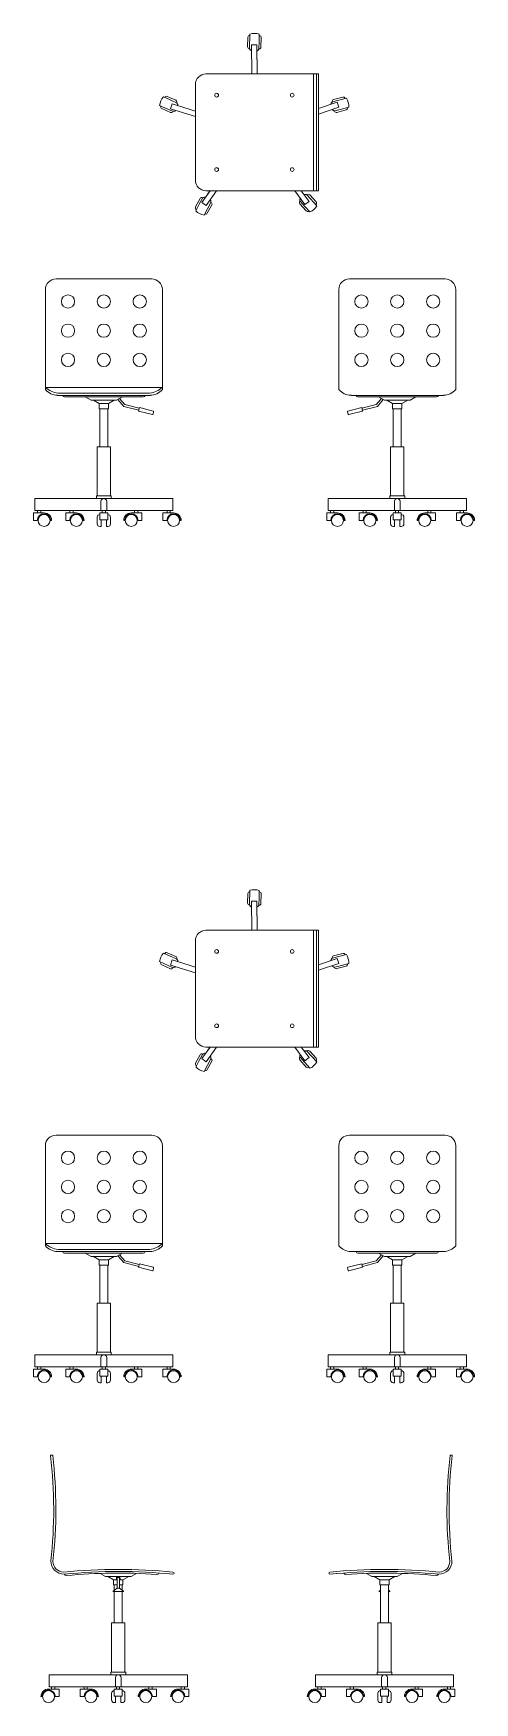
# Model space of a CAD drawing. Header units: millimetres. Extents: x 1744 to 3667, y -56 to 1503.
# Drawn here: x 1822 to 1988, y 874 to 1503 of the extents above; entities that cross this region are included whole.
import ezdxf

# ---------------------------------------------------------------- set-up
doc = ezdxf.new("R2010")
doc.units = ezdxf.units.MM
doc.header["$LTSCALE"] = 100
doc.linetypes.add('CONTINUA', pattern=[0])
doc.layers.add('A-FURN', color=8, linetype='Continuous', lineweight=18)

msp = doc.modelspace()

# ---------------------------------------------------------------- linework, layer by layer
at = {"layer": 'A-FURN', "color": 3, "linetype": 'CONTINUA', "ltscale": 0.1}
for p, q in [((1903.88, 1502.31), (1903.72, 1496.97)), ((1907.3, 1499.41), (1907.38, 1502.21)), ((1903.1, 1501.12), (1902.99, 1497.52)), ((1907.3, 1499.41), (1907.22, 1496.87)), ((1908.09, 1500.97), (1907.98, 1497.37)), ((1873.86, 1477.5), (1871.3, 1478.64)), ((1872.72, 1478.83), (1876, 1477.36)), ((1873.86, 1477.5), (1876.18, 1476.46)), ((1940.13, 1478.15), (1934.97, 1476.79)), ((1938.77, 1478.56), (1935.29, 1477.64)), ((1869.88, 1475.44), (1874.76, 1473.27)), ((1870.68, 1474.26), (1873.97, 1472.8)), ((1938.32, 1474.05), (1935.86, 1473.4)), ((1940.04, 1473.73), (1936.56, 1472.81)), ((1938.32, 1474.05), (1941.03, 1474.76)), ((1883.41, 1437.2), (1885.09, 1440.38)), ((1884.81, 1438.25), (1886, 1440.49)), ((1924.55, 1437.42), (1922.85, 1439.31)), ((1929.02, 1437.68), (1925.45, 1441.65)), ((1928.77, 1439.09), (1926.36, 1441.76)), ((1884.81, 1438.25), (1883.5, 1435.78)), ((1886.59, 1434.13), (1889.09, 1438.85)), ((1887.82, 1434.86), (1889.51, 1438.03)), ((1925.05, 1435.74), (1922.64, 1438.42)), ((1924.55, 1437.42), (1926.42, 1435.34)), ((1826.41, 1322.01), (1822.41, 1322.01)), ((1822.41, 1322.01), (1822.41, 1319.16)), ((1834.59, 1322.01), (1834.59, 1319.16)), ((1838.59, 1322.01), (1834.59, 1322.01)), ((1846.41, 1320.41), (1846.41, 1317.91)), ((1847.41, 1322.01), (1847.41, 1319.37)), ((1848.41, 1322.01), (1847.41, 1322.01)), ((1847.41, 1321.41), (1847.41, 1321.41)), ((1848.41, 1322.01), (1849.41, 1322.01)), ((1849.41, 1322.01), (1850.41, 1322.01)), ((1850.41, 1322.01), (1850.41, 1319.37)), ((1850.41, 1321.41), (1850.41, 1321.41)), ((1851.41, 1320.41), (1851.41, 1317.91)), ((1859.22, 1322.01), (1863.22, 1322.01)), ((1863.22, 1322.01), (1863.22, 1319.16)), ((1871.14, 1322.01), (1871.14, 1319.16)), ((1875.14, 1322.01), (1871.14, 1322.01)), ((1932.79, 1322.01), (1932.79, 1319.16)), ((1936.79, 1322.01), (1932.79, 1322.01)), ((1935.42, 1322.01), (1934.42, 1322.01)), ((1944.97, 1322.01), (1944.97, 1319.16)), ((1948.97, 1322.01), (1944.97, 1322.01)), ((1956.79, 1320.41), (1956.79, 1317.91)), ((1957.79, 1322.01), (1957.79, 1319.37)), ((1958.79, 1322.01), (1957.79, 1322.01)), ((1957.79, 1321.41), (1957.79, 1321.41)), ((1958.79, 1322.01), (1959.79, 1322.01)), ((1959.79, 1322.01), (1960.79, 1322.01)), ((1960.79, 1322.01), (1960.79, 1319.37)), ((1960.79, 1321.41), (1960.79, 1321.41)), ((1961.79, 1320.41), (1961.79, 1317.91)), ((1969.61, 1322.01), (1973.61, 1322.01)), ((1973.61, 1322.01), (1973.61, 1319.16)), ((1981.53, 1322.01), (1981.53, 1319.16)), ((1985.53, 1322.01), (1981.53, 1322.01)), ((1822.41, 1319.16), (1823.86, 1319.16)), ((1828.96, 1319.16), (1829.26, 1319.16)), ((1834.59, 1319.16), (1836.04, 1319.16)), ((1841.14, 1319.16), (1841.44, 1319.16)), ((1847.41, 1319.37), (1850.41, 1319.37)), ((1847.41, 1316.91), (1847.91, 1316.91)), ((1847.91, 1319.37), (1847.91, 1316.91)), ((1849.91, 1319.37), (1849.91, 1316.91)), ((1849.91, 1316.91), (1850.41, 1316.91)), ((1856.67, 1319.16), (1856.37, 1319.16)), ((1863.22, 1319.16), (1861.77, 1319.16)), ((1871.14, 1319.16), (1872.59, 1319.16)), ((1877.69, 1319.16), (1877.99, 1319.16)), ((1932.79, 1319.16), (1934.24, 1319.16)), ((1939.34, 1319.16), (1939.64, 1319.16)), ((1944.97, 1319.16), (1946.42, 1319.16)), ((1951.52, 1319.16), (1951.82, 1319.16)), ((1957.79, 1319.37), (1960.79, 1319.37)), ((1957.79, 1316.91), (1958.29, 1316.91)), ((1958.29, 1319.37), (1958.29, 1316.91)), ((1960.29, 1319.37), (1960.29, 1316.91)), ((1960.29, 1316.91), (1960.79, 1316.91)), ((1967.06, 1319.16), (1966.76, 1319.16)), ((1973.61, 1319.16), (1972.16, 1319.16)), ((1981.53, 1319.16), (1982.98, 1319.16)), ((1988.08, 1319.16), (1988.38, 1319.16)), ((1903.1, 1178.73), (1902.99, 1175.13)), ((1903.88, 1179.92), (1903.72, 1174.58)), ((1907.3, 1177.01), (1907.22, 1174.47)), ((1907.3, 1177.01), (1907.38, 1179.81)), ((1908.09, 1178.58), (1907.98, 1174.98)), ((1872.72, 1156.43), (1876, 1154.97)), ((1869.88, 1153.05), (1874.76, 1150.87)), ((1870.68, 1151.87), (1873.97, 1150.4)), ((1873.86, 1155.1), (1871.3, 1156.24)), ((1873.86, 1155.1), (1876.18, 1154.07)), ((1940.13, 1155.76), (1934.97, 1154.39)), ((1938.77, 1156.17), (1935.29, 1155.25)), ((1938.32, 1151.66), (1935.86, 1151.01)), ((1940.04, 1151.34), (1936.56, 1150.42)), ((1938.32, 1151.66), (1941.03, 1152.37)), ((1929.02, 1115.29), (1925.45, 1119.26)), ((1928.77, 1116.7), (1926.36, 1119.37)), ((1883.41, 1114.81), (1885.09, 1117.99)), ((1884.81, 1115.86), (1883.5, 1113.38)), ((1884.81, 1115.86), (1886, 1118.1)), ((1886.59, 1111.74), (1889.09, 1116.46)), ((1887.82, 1112.46), (1889.51, 1115.64)), ((1925.05, 1113.35), (1922.64, 1116.03)), ((1924.55, 1115.03), (1922.85, 1116.92)), ((1924.55, 1115.03), (1926.42, 1112.95)), ((1826.41, 999.62), (1822.41, 999.62)), ((1822.41, 999.62), (1822.41, 996.77)), ((1834.59, 999.62), (1834.59, 996.77)), ((1838.59, 999.62), (1834.59, 999.62)), ((1847.41, 999.62), (1847.41, 996.98)), ((1848.41, 999.62), (1847.41, 999.62)), ((1848.41, 999.62), (1849.41, 999.62)), ((1849.41, 999.62), (1850.41, 999.62)), ((1850.41, 999.62), (1850.41, 996.98)), ((1859.22, 999.62), (1863.22, 999.62)), ((1863.22, 999.62), (1863.22, 996.77)), ((1871.14, 999.62), (1871.14, 996.77)), ((1875.14, 999.62), (1871.14, 999.62)), ((1932.79, 999.62), (1932.79, 996.77)), ((1936.79, 999.62), (1932.79, 999.62)), ((1935.42, 999.62), (1934.42, 999.62)), ((1944.97, 999.62), (1944.97, 996.77)), ((1948.97, 999.62), (1944.97, 999.62)), ((1957.79, 999.62), (1957.79, 996.98)), ((1958.79, 999.62), (1957.79, 999.62)), ((1958.79, 999.62), (1959.79, 999.62)), ((1959.79, 999.62), (1960.79, 999.62)), ((1960.79, 999.62), (1960.79, 996.98)), ((1969.61, 999.62), (1973.61, 999.62)), ((1973.61, 999.62), (1973.61, 996.77)), ((1981.53, 999.62), (1981.53, 996.77)), ((1985.53, 999.62), (1981.53, 999.62)), ((1822.41, 996.77), (1823.86, 996.77)), ((1828.96, 996.77), (1829.26, 996.77)), ((1834.59, 996.77), (1836.04, 996.77)), ((1841.14, 996.77), (1841.44, 996.77)), ((1846.41, 998.02), (1846.41, 995.52)), ((1847.41, 999.02), (1847.41, 999.02)), ((1847.41, 996.98), (1850.41, 996.98)), ((1847.41, 994.52), (1847.91, 994.52)), ((1847.91, 996.98), (1847.91, 994.52)), ((1849.91, 996.98), (1849.91, 994.52)), ((1849.91, 994.52), (1850.41, 994.52)), ((1850.41, 999.02), (1850.41, 999.02)), ((1851.41, 998.02), (1851.41, 995.52)), ((1856.67, 996.77), (1856.37, 996.77)), ((1863.22, 996.77), (1861.77, 996.77)), ((1871.14, 996.77), (1872.59, 996.77)), ((1877.69, 996.77), (1877.99, 996.77)), ((1932.79, 996.77), (1934.24, 996.77)), ((1939.34, 996.77), (1939.64, 996.77)), ((1944.97, 996.77), (1946.42, 996.77)), ((1951.52, 996.77), (1951.82, 996.77)), ((1956.79, 998.02), (1956.79, 995.52)), ((1957.79, 999.02), (1957.79, 999.02)), ((1957.79, 996.98), (1960.79, 996.98)), ((1957.79, 994.52), (1958.29, 994.52)), ((1958.29, 996.98), (1958.29, 994.52)), ((1960.29, 996.98), (1960.29, 994.52)), ((1960.29, 994.52), (1960.79, 994.52)), ((1960.79, 999.02), (1960.79, 999.02)), ((1961.79, 998.02), (1961.79, 995.52)), ((1967.06, 996.77), (1966.76, 996.77)), ((1973.61, 996.77), (1972.16, 996.77)), ((1981.53, 996.77), (1982.98, 996.77)), ((1988.08, 996.77), (1988.38, 996.77)), ((1825.55, 876.32), (1825.25, 876.32)), ((1828.1, 879.17), (1832.1, 879.17)), ((1832.1, 876.32), (1830.65, 876.32)), ((1832.1, 879.17), (1832.1, 876.32)), ((1840.02, 879.17), (1840.02, 876.32)), ((1844.02, 879.17), (1840.02, 879.17)), ((1840.02, 876.32), (1841.47, 876.32)), ((1846.57, 876.32), (1846.87, 876.32)), ((1851.84, 877.57), (1851.84, 875.07)), ((1852.84, 879.17), (1852.84, 876.54)), ((1853.84, 879.17), (1852.84, 879.17)), ((1852.84, 878.57), (1852.84, 878.57)), ((1855.84, 876.54), (1852.84, 876.54)), ((1853.34, 874.07), (1852.84, 874.07)), ((1853.34, 876.54), (1853.34, 874.07)), ((1854.84, 879.17), (1853.84, 879.17)), ((1854.84, 879.17), (1855.84, 879.17)), ((1855.34, 876.54), (1855.34, 874.07)), ((1855.84, 874.07), (1855.34, 874.07)), ((1855.84, 879.17), (1855.84, 876.54)), ((1855.84, 878.57), (1855.84, 878.57)), ((1856.84, 877.57), (1856.84, 875.07)), ((1862.1, 876.32), (1861.8, 876.32)), ((1864.65, 879.17), (1868.65, 879.17)), ((1868.65, 876.32), (1867.2, 876.32)), ((1868.65, 879.17), (1868.65, 876.32)), ((1874.29, 876.32), (1873.99, 876.32)), ((1876.84, 879.17), (1880.84, 879.17)), ((1878.21, 879.17), (1879.21, 879.17)), ((1880.84, 876.32), (1879.39, 876.32)), ((1880.84, 879.17), (1880.84, 876.32)), ((1925.7, 876.32), (1925.4, 876.32)), ((1928.25, 879.17), (1932.25, 879.17)), ((1932.25, 876.32), (1930.8, 876.32)), ((1932.25, 879.17), (1932.25, 876.32)), ((1940.17, 879.17), (1940.17, 876.32)), ((1944.17, 879.17), (1940.17, 879.17)), ((1940.17, 876.32), (1941.62, 876.32)), ((1946.72, 876.32), (1947.02, 876.32)), ((1951.99, 877.57), (1951.99, 875.07)), ((1952.99, 879.17), (1952.99, 876.54)), ((1953.99, 879.17), (1952.99, 879.17)), ((1952.99, 878.57), (1952.99, 878.57)), ((1955.99, 876.54), (1952.99, 876.54)), ((1953.49, 874.07), (1952.99, 874.07)), ((1953.49, 876.54), (1953.49, 874.07)), ((1954.99, 879.17), (1953.99, 879.17)), ((1954.99, 879.17), (1955.99, 879.17)), ((1955.49, 876.54), (1955.49, 874.07)), ((1955.99, 874.07), (1955.49, 874.07)), ((1955.99, 879.17), (1955.99, 876.54)), ((1955.99, 878.57), (1955.99, 878.57)), ((1956.99, 877.57), (1956.99, 875.07)), ((1962.25, 876.32), (1961.95, 876.32)), ((1964.8, 879.17), (1968.8, 879.17)), ((1968.8, 876.32), (1967.35, 876.32)), ((1968.8, 879.17), (1968.8, 876.32)), ((1974.44, 876.32), (1974.14, 876.32)), ((1976.99, 879.17), (1980.99, 879.17)), ((1978.36, 879.17), (1979.36, 879.17)), ((1980.99, 876.32), (1979.54, 876.32)), ((1980.99, 879.17), (1980.99, 876.32))]:
    msp.add_line(p, q, dxfattribs=at)
at = {"layer": 'A-FURN', "color": 7, "linetype": 'CONTINUA', "ltscale": 0.02}
for p, q in [((1904.42, 1498.19), (1906.42, 1498.21)), ((1873.95, 1474.17), (1874.56, 1476.08)), ((1936.68, 1476.64), (1937.31, 1474.74)), ((1924.54, 1438.11), (1926.15, 1439.3)), ((1885.75, 1438.94), (1887.38, 1437.78)), ((1945.91, 1361.69), (1940.71, 1360.37)), ((1904.42, 1175.8), (1906.42, 1175.81)), ((1873.95, 1151.78), (1874.56, 1153.69)), ((1936.68, 1154.24), (1937.31, 1152.35)), ((1885.75, 1116.54), (1887.38, 1115.38)), ((1924.54, 1115.72), (1926.15, 1116.91)), ((1945.91, 1039.3), (1940.71, 1037.98))]:
    msp.add_line(p, q, dxfattribs=at)
at = {"layer": 'A-FURN', "color": 7, "linetype": 'CONTINUA', "ltscale": 0.1}
for p, q in [((1904.52, 1487.29), (1904.42, 1498.19)), ((1906.52, 1487.29), (1906.42, 1498.21)), ((1906.45, 1494.72), (1906.47, 1492.72)), ((1883.33, 1471.22), (1873.95, 1474.17)), ((1883.33, 1473.32), (1874.56, 1476.08)), ((1929.67, 1474.29), (1936.68, 1476.64)), ((1929.67, 1472.18), (1937.31, 1474.74)), ((1888.86, 1443.29), (1885.75, 1438.94)), ((1891.31, 1443.29), (1887.38, 1437.78)), ((1887.78, 1441.78), (1888.94, 1443.4)), ((1920.7, 1443.29), (1924.54, 1438.11)), ((1923.19, 1443.29), (1926.15, 1439.3)), ((1826.91, 1369.28), (1848.91, 1369.28)), ((1826.91, 1369.28), (1826.91, 1368.48)), ((1831.53, 1366.28), (1848.91, 1366.28)), ((1831.68, 1367.08), (1848.91, 1367.08)), ((1863.71, 1365.68), (1834.11, 1365.68)), ((1848.91, 1366.28), (1841.91, 1366.28)), ((1841.91, 1365.69), (1844.09, 1364.44)), ((1844.09, 1364.44), (1853.72, 1364.44)), ((1844.97, 1364.44), (1847.16, 1363.19)), ((1870.91, 1369.28), (1848.91, 1369.28)), ((1866.13, 1367.08), (1848.91, 1367.08)), ((1866.29, 1366.28), (1848.91, 1366.28)), ((1848.91, 1366.28), (1855.91, 1366.28)), ((1852.84, 1364.44), (1850.66, 1363.19)), ((1855.91, 1365.69), (1853.72, 1364.44)), ((1854.17, 1364.69), (1856.4, 1362.11)), ((1854.85, 1365.08), (1856.84, 1362.83)), ((1870.91, 1369.28), (1870.91, 1368.48)), ((1937.29, 1369.28), (1937.29, 1368.48)), ((1941.91, 1366.28), (1959.29, 1366.28)), ((1974.09, 1365.68), (1944.49, 1365.68)), ((1953.35, 1365.08), (1951.36, 1362.83)), ((1954.03, 1364.69), (1951.8, 1362.11)), ((1959.29, 1366.28), (1952.29, 1366.28)), ((1952.29, 1365.69), (1954.47, 1364.44)), ((1954.47, 1364.44), (1964.11, 1364.44)), ((1955.36, 1364.44), (1957.54, 1363.19)), ((1976.67, 1366.28), (1959.29, 1366.28)), ((1959.29, 1366.28), (1966.29, 1366.28)), ((1963.22, 1364.44), (1961.04, 1363.19)), ((1966.29, 1365.69), (1964.11, 1364.44)), ((1981.29, 1369.28), (1981.29, 1368.48)), ((1847.16, 1363.19), (1847.16, 1361.19)), ((1847.16, 1363.19), (1850.66, 1363.19)), ((1847.16, 1361.19), (1850.66, 1361.19)), ((1850.66, 1361.19), (1850.66, 1363.19)), ((1856.4, 1362.11), (1862.03, 1360.69)), ((1856.84, 1362.83), (1862.23, 1361.46)), ((1861.96, 1360.38), (1862.29, 1361.69)), ((1861.96, 1360.38), (1867.15, 1359.07)), ((1862.29, 1361.69), (1863.39, 1361.41)), ((1862.29, 1361.69), (1867.48, 1360.37)), ((1867.4, 1359.21), (1867.63, 1360.13)), ((1940.8, 1359.21), (1940.57, 1360.13)), ((1946.24, 1360.38), (1941.04, 1359.07)), ((1946.24, 1360.38), (1945.91, 1361.69)), ((1951.36, 1362.83), (1945.97, 1361.46)), ((1951.8, 1362.11), (1946.16, 1360.69)), ((1957.54, 1363.19), (1957.54, 1361.19)), ((1957.54, 1363.19), (1961.04, 1363.19)), ((1957.54, 1361.19), (1961.04, 1361.19)), ((1961.04, 1361.19), (1961.04, 1363.19)), ((1846.11, 1328.41), (1851.71, 1328.41)), ((1846.11, 1328.41), (1846.11, 1327.41)), ((1846.41, 1327.41), (1851.41, 1327.41)), ((1847.82, 1322.91), (1847.82, 1326.38)), ((1849.99, 1322.91), (1849.99, 1326.38)), ((1851.71, 1328.41), (1851.71, 1327.41)), ((1956.49, 1328.41), (1962.09, 1328.41)), ((1956.49, 1328.41), (1956.49, 1327.41)), ((1956.79, 1327.41), (1961.79, 1327.41)), ((1958.21, 1322.91), (1958.21, 1326.38)), ((1960.37, 1322.91), (1960.37, 1326.38)), ((1962.09, 1328.41), (1962.09, 1327.41)), ((1874.91, 1322.91), (1822.91, 1322.91)), ((1861.59, 1322.91), (1860.59, 1322.91)), ((1985.29, 1322.91), (1933.29, 1322.91)), ((1934.42, 1322.91), (1935.42, 1322.91)), ((1946.61, 1322.91), (1947.61, 1322.91)), ((1958.79, 1322.91), (1959.79, 1322.91)), ((1971.97, 1322.91), (1970.97, 1322.91)), ((1904.52, 1164.9), (1904.42, 1175.8)), ((1906.52, 1164.9), (1906.42, 1175.81)), ((1906.45, 1172.33), (1906.47, 1170.33)), ((1883.33, 1148.83), (1873.95, 1151.78)), ((1883.33, 1150.92), (1874.56, 1153.69)), ((1929.67, 1151.9), (1936.68, 1154.24)), ((1929.67, 1149.79), (1937.31, 1152.35)), ((1888.86, 1120.9), (1885.75, 1116.54)), ((1891.31, 1120.9), (1887.38, 1115.38)), ((1887.78, 1119.38), (1888.94, 1121.01)), ((1920.7, 1120.9), (1924.54, 1115.72)), ((1923.19, 1120.9), (1926.15, 1116.91)), ((1826.91, 1046.89), (1848.91, 1046.89)), ((1826.91, 1046.89), (1826.91, 1046.09)), ((1831.53, 1043.89), (1848.91, 1043.89)), ((1831.68, 1044.69), (1848.91, 1044.69)), ((1848.91, 1043.89), (1841.91, 1043.89)), ((1870.91, 1046.89), (1848.91, 1046.89)), ((1866.13, 1044.69), (1848.91, 1044.69)), ((1866.29, 1043.89), (1848.91, 1043.89)), ((1848.91, 1043.89), (1855.91, 1043.89)), ((1870.91, 1046.89), (1870.91, 1046.09)), ((1937.29, 1046.89), (1937.29, 1046.09)), ((1941.91, 1043.89), (1959.29, 1043.89)), ((1959.29, 1043.89), (1952.29, 1043.89)), ((1976.67, 1043.89), (1959.29, 1043.89)), ((1959.29, 1043.89), (1966.29, 1043.89)), ((1981.29, 1046.89), (1981.29, 1046.09)), ((1863.71, 1043.29), (1834.11, 1043.29)), ((1841.91, 1043.29), (1844.09, 1042.05)), ((1844.09, 1042.05), (1853.72, 1042.05)), ((1844.97, 1042.05), (1847.16, 1040.8)), ((1847.16, 1040.8), (1847.16, 1038.8)), ((1847.16, 1040.8), (1850.66, 1040.8)), ((1847.16, 1038.8), (1850.66, 1038.8)), ((1852.84, 1042.05), (1850.66, 1040.8)), ((1850.66, 1038.8), (1850.66, 1040.8)), ((1855.91, 1043.29), (1853.72, 1042.05)), ((1854.17, 1042.3), (1856.4, 1039.72)), ((1854.85, 1042.69), (1856.84, 1040.43)), ((1856.4, 1039.72), (1862.03, 1038.29)), ((1856.84, 1040.43), (1862.23, 1039.07)), ((1861.96, 1037.99), (1862.29, 1039.3)), ((1861.96, 1037.99), (1867.15, 1036.67)), ((1862.29, 1039.3), (1863.39, 1039.02)), ((1862.29, 1039.3), (1867.48, 1037.98)), ((1867.4, 1036.82), (1867.63, 1037.74)), ((1940.8, 1036.82), (1940.57, 1037.74)), ((1946.24, 1037.99), (1941.04, 1036.67)), ((1974.09, 1043.29), (1944.49, 1043.29)), ((1946.24, 1037.99), (1945.91, 1039.3)), ((1951.36, 1040.43), (1945.97, 1039.07)), ((1951.8, 1039.72), (1946.16, 1038.29)), ((1953.35, 1042.69), (1951.36, 1040.43)), ((1954.03, 1042.3), (1951.8, 1039.72)), ((1952.29, 1043.29), (1954.47, 1042.05)), ((1954.47, 1042.05), (1964.11, 1042.05)), ((1955.36, 1042.05), (1957.54, 1040.8)), ((1957.54, 1040.8), (1957.54, 1038.8)), ((1957.54, 1040.8), (1961.04, 1040.8)), ((1957.54, 1038.8), (1961.04, 1038.8)), ((1963.22, 1042.05), (1961.04, 1040.8)), ((1961.04, 1038.8), (1961.04, 1040.8)), ((1966.29, 1043.29), (1964.11, 1042.05)), ((1846.11, 1006.02), (1851.71, 1006.02)), ((1846.11, 1006.02), (1846.11, 1005.02)), ((1851.71, 1006.02), (1851.71, 1005.02)), ((1956.49, 1006.02), (1962.09, 1006.02)), ((1956.49, 1006.02), (1956.49, 1005.02)), ((1962.09, 1006.02), (1962.09, 1005.02)), ((1874.91, 1000.52), (1822.91, 1000.52)), ((1846.41, 1005.02), (1851.41, 1005.02)), ((1847.82, 1000.52), (1847.82, 1003.99)), ((1849.99, 1000.52), (1849.99, 1003.99)), ((1861.59, 1000.52), (1860.59, 1000.52)), ((1985.29, 1000.52), (1933.29, 1000.52)), ((1934.42, 1000.52), (1935.42, 1000.52)), ((1946.61, 1000.52), (1947.61, 1000.52)), ((1956.79, 1005.02), (1961.79, 1005.02)), ((1958.21, 1000.52), (1958.21, 1003.99)), ((1958.79, 1000.52), (1959.79, 1000.52)), ((1960.37, 1000.52), (1960.37, 1003.99)), ((1971.97, 1000.52), (1970.97, 1000.52)), ((1852.35, 916.06), (1853.94, 917.2)), ((1852.35, 915.84), (1852.35, 916.06)), ((1853.94, 917.2), (1854.74, 917.2)), ((1856.32, 916.06), (1854.74, 917.2)), ((1856.32, 915.84), (1856.32, 916.06)), ((1952.5, 916.05), (1952.99, 916.41)), ((1952.5, 915.84), (1952.5, 916.05)), ((1956.47, 916.05), (1955.99, 916.41)), ((1956.47, 915.84), (1956.47, 916.05)), ((1828.34, 880.07), (1880.34, 880.07)), ((1854.84, 880.07), (1853.84, 880.07)), ((1879.21, 880.07), (1878.21, 880.07)), ((1928.49, 880.07), (1980.49, 880.07)), ((1954.99, 880.07), (1953.99, 880.07)), ((1979.36, 880.07), (1978.36, 880.07))]:
    msp.add_line(p, q, dxfattribs=at)
at = {"layer": 'A-FURN', "color": 0, "linetype": 'CONTINUA', "ltscale": 0.1}
for p, q in [((1883.33, 1483.29), (1883.33, 1447.29)), ((1929.67, 1487.29), (1887.33, 1487.29)), ((1927.79, 1487.29), (1927.79, 1443.29)), ((1928.85, 1487.29), (1928.85, 1443.29)), ((1929.67, 1487.29), (1929.67, 1443.29)), ((1929.67, 1443.29), (1887.33, 1443.29)), ((1847.41, 1361.19), (1847.41, 1346.91)), ((1850.41, 1361.19), (1850.41, 1346.91)), ((1957.79, 1361.19), (1957.79, 1346.91)), ((1960.79, 1361.19), (1960.79, 1346.91)), ((1846.41, 1346.91), (1851.41, 1346.91)), ((1846.41, 1346.91), (1846.41, 1328.41)), ((1846.41, 1346.91), (1846.41, 1346.41)), ((1850.41, 1346.91), (1851.41, 1346.91)), ((1851.41, 1346.91), (1851.41, 1328.41)), ((1956.79, 1346.91), (1961.79, 1346.91)), ((1956.79, 1346.91), (1956.79, 1328.41)), ((1956.79, 1346.91), (1956.79, 1346.41)), ((1961.79, 1346.91), (1961.79, 1328.41)), ((1846.41, 1327.41), (1822.91, 1327.41)), ((1822.91, 1327.41), (1822.91, 1322.91)), ((1851.41, 1327.41), (1874.91, 1327.41)), ((1874.91, 1327.41), (1874.91, 1322.91)), ((1956.79, 1327.41), (1933.29, 1327.41)), ((1933.29, 1327.41), (1933.29, 1322.91)), ((1961.79, 1327.41), (1985.29, 1327.41)), ((1985.29, 1327.41), (1985.29, 1322.91)), ((1929.67, 1164.9), (1887.33, 1164.9)), ((1927.79, 1164.9), (1927.79, 1120.9)), ((1928.85, 1164.9), (1928.85, 1120.9)), ((1929.67, 1164.9), (1929.67, 1120.9)), ((1883.33, 1160.9), (1883.33, 1124.9)), ((1929.67, 1120.9), (1887.33, 1120.9)), ((1847.41, 1038.8), (1847.41, 1024.52)), ((1850.41, 1038.8), (1850.41, 1024.52)), ((1957.79, 1038.8), (1957.79, 1024.52)), ((1960.79, 1038.8), (1960.79, 1024.52)), ((1846.41, 1024.52), (1851.41, 1024.52)), ((1846.41, 1024.52), (1846.41, 1006.02)), ((1846.41, 1024.52), (1846.41, 1024.02)), ((1850.41, 1024.52), (1851.41, 1024.52)), ((1851.41, 1024.52), (1851.41, 1006.02)), ((1956.79, 1024.52), (1961.79, 1024.52)), ((1956.79, 1024.52), (1956.79, 1006.02)), ((1956.79, 1024.52), (1956.79, 1024.02)), ((1961.79, 1024.52), (1961.79, 1006.02)), ((1846.41, 1005.02), (1822.91, 1005.02)), ((1822.91, 1005.02), (1822.91, 1000.52)), ((1851.41, 1005.02), (1874.91, 1005.02)), ((1874.91, 1005.02), (1874.91, 1000.52)), ((1956.79, 1005.02), (1933.29, 1005.02)), ((1933.29, 1005.02), (1933.29, 1000.52)), ((1961.79, 1005.02), (1985.29, 1005.02)), ((1985.29, 1005.02), (1985.29, 1000.52)), ((1829.07, 967.27), (1829.47, 967.27)), ((1979.75, 967.27), (1979.35, 967.27)), ((1847.54, 922.73), (1849.52, 921.6)), ((1849.52, 921.6), (1859.15, 921.6)), ((1850.4, 921.6), (1852.59, 920.36)), ((1852.59, 920.36), (1852.59, 918.36)), ((1852.59, 920.36), (1853.94, 920.36)), ((1852.59, 918.36), (1853.94, 918.36)), ((1852.84, 918.36), (1852.84, 916.41)), ((1853.72, 921.42), (1853.65, 920.57)), ((1853.94, 921), (1853.94, 917.2)), ((1854.14, 921.2), (1854.54, 921.2)), ((1854.74, 921), (1854.74, 917.2)), ((1854.74, 920.36), (1856.09, 920.36)), ((1854.74, 920.36), (1856.09, 920.36)), ((1854.74, 918.36), (1856.09, 918.36)), ((1854.95, 921.42), (1855.02, 920.57)), ((1855.84, 918.36), (1855.84, 916.41)), ((1858.27, 921.6), (1856.09, 920.36)), ((1856.09, 918.36), (1856.09, 920.36)), ((1861.14, 922.74), (1859.15, 921.6)), ((1947.69, 922.74), (1949.67, 921.6)), ((1959.31, 921.6), (1949.67, 921.6)), ((1950.56, 921.6), (1952.74, 920.36)), ((1956.24, 920.36), (1952.74, 920.36)), ((1952.74, 918.36), (1952.74, 920.36)), ((1956.24, 918.36), (1952.74, 918.36)), ((1952.99, 918.36), (1952.99, 904.07)), ((1955.99, 918.36), (1955.99, 904.07)), ((1958.42, 921.6), (1956.24, 920.36)), ((1956.24, 920.36), (1956.24, 918.36)), ((1961.28, 922.73), (1959.31, 921.6)), ((1852.84, 915.89), (1852.84, 904.07)), ((1855.84, 915.89), (1855.84, 904.07)), ((1851.84, 904.07), (1851.84, 885.57)), ((1856.84, 904.07), (1851.84, 904.07)), ((1856.84, 904.07), (1856.84, 885.57)), ((1856.84, 904.07), (1856.84, 903.57)), ((1951.99, 904.07), (1951.99, 885.57)), ((1956.99, 904.07), (1951.99, 904.07)), ((1956.99, 904.07), (1956.99, 885.57)), ((1956.99, 904.07), (1956.99, 903.57)), ((1851.84, 884.57), (1828.34, 884.57)), ((1828.34, 884.57), (1828.34, 880.07)), ((1851.54, 885.57), (1851.54, 884.57)), ((1857.14, 885.57), (1851.54, 885.57)), ((1856.84, 884.57), (1851.84, 884.57)), ((1853.25, 880.07), (1853.25, 883.54)), ((1855.42, 880.07), (1855.42, 883.54)), ((1856.84, 884.57), (1880.34, 884.57)), ((1857.14, 885.57), (1857.14, 884.57)), ((1880.34, 884.57), (1880.34, 880.07)), ((1951.99, 884.57), (1928.49, 884.57)), ((1928.49, 884.57), (1928.49, 880.07)), ((1951.69, 885.57), (1951.69, 884.57)), ((1957.29, 885.57), (1951.69, 885.57)), ((1956.99, 884.57), (1951.99, 884.57)), ((1953.41, 880.07), (1953.41, 883.54)), ((1955.57, 880.07), (1955.57, 883.54)), ((1956.99, 884.57), (1980.49, 884.57)), ((1957.29, 885.57), (1957.29, 884.57)), ((1980.49, 884.57), (1980.49, 880.07))]:
    msp.add_line(p, q, dxfattribs=at)
at = {"layer": 'A-FURN', "color": 0}
for p, q in [((1830.91, 1410.12), (1866.91, 1410.12)), ((1941.29, 1410.12), (1977.29, 1410.12)), ((1826.91, 1369.28), (1826.91, 1406.12)), ((1870.91, 1406.12), (1870.91, 1369.28)), ((1937.29, 1369.28), (1937.29, 1406.12)), ((1981.29, 1406.12), (1981.29, 1369.28)), ((1830.91, 1087.72), (1866.91, 1087.72)), ((1941.29, 1087.72), (1977.29, 1087.72)), ((1826.91, 1046.89), (1826.91, 1083.72)), ((1870.91, 1083.72), (1870.91, 1046.89)), ((1937.29, 1046.89), (1937.29, 1083.72)), ((1981.29, 1083.72), (1981.29, 1046.89))]:
    msp.add_line(p, q, dxfattribs=at)
at = {"layer": 'A-FURN', "color": 3, "linetype": 'CONTINUA', "ltscale": 0.02}
for p, q in [((1823.94, 1322.01), (1823.94, 1322.91)), ((1825.14, 1322.01), (1825.14, 1322.91)), ((1836.12, 1322.01), (1836.12, 1322.91)), ((1837.32, 1322.01), (1837.32, 1322.91)), ((1848.31, 1322.01), (1848.31, 1322.91)), ((1849.51, 1322.01), (1849.51, 1322.91)), ((1860.49, 1322.01), (1860.49, 1322.91)), ((1861.69, 1322.01), (1861.69, 1322.91)), ((1872.67, 1322.01), (1872.67, 1322.91)), ((1873.87, 1322.01), (1873.87, 1322.91)), ((1934.22, 1322.01), (1934.22, 1322.91)), ((1935.42, 1322.01), (1935.42, 1322.91)), ((1946.41, 1322.01), (1946.41, 1322.91)), ((1947.61, 1322.01), (1947.61, 1322.91)), ((1958.59, 1322.01), (1958.59, 1322.91)), ((1959.79, 1322.01), (1959.79, 1322.91)), ((1970.77, 1322.01), (1970.77, 1322.91)), ((1971.97, 1322.01), (1971.97, 1322.91)), ((1982.96, 1322.01), (1982.96, 1322.91)), ((1984.16, 1322.01), (1984.16, 1322.91)), ((1823.94, 999.62), (1823.94, 1000.52)), ((1825.14, 999.62), (1825.14, 1000.52)), ((1836.12, 999.62), (1836.12, 1000.52)), ((1837.32, 999.62), (1837.32, 1000.52)), ((1848.31, 999.62), (1848.31, 1000.52)), ((1849.51, 999.62), (1849.51, 1000.52)), ((1860.49, 999.62), (1860.49, 1000.52)), ((1861.69, 999.62), (1861.69, 1000.52)), ((1872.67, 999.62), (1872.67, 1000.52)), ((1873.87, 999.62), (1873.87, 1000.52)), ((1934.22, 999.62), (1934.22, 1000.52)), ((1935.42, 999.62), (1935.42, 1000.52)), ((1946.41, 999.62), (1946.41, 1000.52)), ((1947.61, 999.62), (1947.61, 1000.52)), ((1958.59, 999.62), (1958.59, 1000.52)), ((1959.79, 999.62), (1959.79, 1000.52)), ((1970.77, 999.62), (1970.77, 1000.52)), ((1971.97, 999.62), (1971.97, 1000.52)), ((1982.96, 999.62), (1982.96, 1000.52)), ((1984.16, 999.62), (1984.16, 1000.52)), ((1829.27, 879.17), (1829.27, 880.07)), ((1830.47, 879.17), (1830.47, 880.07)), ((1841.45, 879.17), (1841.45, 880.07)), ((1842.65, 879.17), (1842.65, 880.07)), ((1853.64, 879.17), (1853.64, 880.07)), ((1854.84, 879.17), (1854.84, 880.07)), ((1865.82, 879.17), (1865.82, 880.07)), ((1867.02, 879.17), (1867.02, 880.07)), ((1878.01, 879.17), (1878.01, 880.07)), ((1879.21, 879.17), (1879.21, 880.07)), ((1929.42, 879.17), (1929.42, 880.07)), ((1930.62, 879.17), (1930.62, 880.07)), ((1941.6, 879.17), (1941.6, 880.07)), ((1942.8, 879.17), (1942.8, 880.07)), ((1953.79, 879.17), (1953.79, 880.07)), ((1954.99, 879.17), (1954.99, 880.07)), ((1965.97, 879.17), (1965.97, 880.07)), ((1967.17, 879.17), (1967.17, 880.07)), ((1978.16, 879.17), (1978.16, 880.07)), ((1979.36, 879.17), (1979.36, 880.07))]:
    msp.add_line(p, q, dxfattribs=at)
at = {"layer": 'A-FURN', "color": 0, "linetype": 'CONTINUA', "ltscale": 0.1}
for centre, radius in [((1891.33, 1479.29), 0.7), ((1919.79, 1479.29), 0.7), ((1891.33, 1451.29), 0.7), ((1919.79, 1451.29), 0.7), ((1835.41, 1401.62), 2.5), ((1848.91, 1401.62), 2.5), ((1862.41, 1401.62), 2.5), ((1945.79, 1401.62), 2.5), ((1959.29, 1401.62), 2.5), ((1972.79, 1401.62), 2.5), ((1835.41, 1390.62), 2.5), ((1848.91, 1390.62), 2.5), ((1862.41, 1390.62), 2.5), ((1945.79, 1390.62), 2.5), ((1959.29, 1390.62), 2.5), ((1972.79, 1390.62), 2.5), ((1835.41, 1379.62), 2.5), ((1848.91, 1379.62), 2.5), ((1862.41, 1379.62), 2.5), ((1945.79, 1379.62), 2.5), ((1959.29, 1379.62), 2.5), ((1972.79, 1379.62), 2.5), ((1891.33, 1156.9), 0.7), ((1919.79, 1156.9), 0.7), ((1891.33, 1128.9), 0.7), ((1919.79, 1128.9), 0.7), ((1835.41, 1079.22), 2.5), ((1848.91, 1079.22), 2.5), ((1862.41, 1079.22), 2.5), ((1945.79, 1079.22), 2.5), ((1959.29, 1079.22), 2.5), ((1972.79, 1079.22), 2.5), ((1835.41, 1068.22), 2.5), ((1848.91, 1068.22), 2.5), ((1862.41, 1068.22), 2.5), ((1945.79, 1068.22), 2.5), ((1959.29, 1068.22), 2.5), ((1972.79, 1068.22), 2.5), ((1835.41, 1057.22), 2.5), ((1848.91, 1057.22), 2.5), ((1862.41, 1057.22), 2.5), ((1945.79, 1057.22), 2.5), ((1959.29, 1057.22), 2.5), ((1972.79, 1057.22), 2.5)]:
    msp.add_circle(centre, radius, dxfattribs=at)
at = {"layer": 'A-FURN', "color": 3, "linetype": 'CONTINUA', "ltscale": 0.1}
for centre in [(1826.41, 1319.16), (1838.59, 1319.16), (1859.22, 1319.16), (1875.14, 1319.16), (1936.79, 1319.16), (1948.97, 1319.16), (1969.61, 1319.16), (1985.53, 1319.16), (1826.41, 996.77), (1838.59, 996.77), (1859.22, 996.77), (1875.14, 996.77), (1936.79, 996.77), (1948.97, 996.77), (1969.61, 996.77), (1985.53, 996.77), (1828.1, 876.32), (1844.02, 876.32), (1864.65, 876.32), (1876.84, 876.32), (1928.25, 876.32), (1944.17, 876.32), (1964.8, 876.32), (1976.99, 876.32)]:
    msp.add_circle(centre, 2.25, dxfattribs=at)
for centre, radius, start, end in [((1905.48, 1497.31), 5.25, 68.80186, 107.71217), ((1903.69, 1497.5), 0.7, 178.25701, 268.25701), ((1903.8, 1501.1), 0.7, 88.25701, 178.25701), ((1904.42, 1496.95), 0.7, 178.25701, 210.69623), ((1905.23, 1497.44), 1.65, 210.69623, 241.20109), ((1905.74, 1497.42), 1.65, 295.31293, 325.81779), ((1906.52, 1496.89), 0.7, 325.81779, 358.25701), ((1907.29, 1497.39), 0.7, 268.25701, 358.25701), ((1907.39, 1500.99), 0.7, 358.25701, 88.25701), ((1875.12, 1475.02), 5.25, 136.54484, 175.45516), ((1872.43, 1478.19), 0.7, 66, 156), ((1875.72, 1476.72), 0.7, 336, 66), ((1935.47, 1476.97), 0.7, 104.78931, 194.78931), ((1938.95, 1477.89), 0.7, 14.78931, 104.78931), ((1935.79, 1475.19), 5.25, 355.33415, 34.24447), ((1870.97, 1474.9), 0.7, 156, 246), ((1874.26, 1473.43), 0.7, 246, 336), ((1875.04, 1473.91), 0.7, 246, 278.43922), ((1874.9, 1474.84), 1.65, 278.43922, 308.94408), ((1875.9, 1475.82), 0.7, 33.56078, 66), ((1875.11, 1475.3), 1.65, 3.05592, 33.56078), ((1935.84, 1475.47), 1.65, 137.22853, 167.73339), ((1935.15, 1476.11), 0.7, 104.78931, 137.22853), ((1935.97, 1474.98), 1.65, 221.84523, 252.35009), ((1935.68, 1474.08), 0.7, 252.35009, 284.78931), ((1936.38, 1473.49), 0.7, 194.78931, 284.78931), ((1939.86, 1474.41), 0.7, 284.78931, 14.78931), ((1885.71, 1440.05), 0.7, 62.01288, 152.01288), ((1886.62, 1440.17), 0.7, 119.57366, 152.01288), ((1887.09, 1439.34), 1.65, 85.72745, 119.57366), ((1887.53, 1439.11), 1.65, 4.4521, 31.3042), ((1923.16, 1438.89), 0.7, 132, 222), ((1924.3, 1439.94), 1.65, 159.05592, 189.56078), ((1923.37, 1439.78), 0.7, 189.56078, 222), ((1924.67, 1440.27), 1.65, 74.43922, 104.94408), ((1924.93, 1441.18), 0.7, 42, 74.43922), ((1925.84, 1441.3), 0.7, 42, 132), ((1884.02, 1436.87), 0.7, 152.01288, 242.01288), ((1887.37, 1439.33), 5.25, 222.55772, 261.46804), ((1887.2, 1435.18), 0.7, 242.01288, 332.01288), ((1888.48, 1439.18), 0.7, 332.01288, 4.4521), ((1889.11, 1438.34), 0.509, 322.73505, 91.19059), ((1925.57, 1436.21), 0.7, 222, 312), ((1924.41, 1440.19), 5.25, 292.54484, 331.45516), ((1928.24, 1438.62), 0.7, 312, 42), ((1826.41, 1319.16), 2.55, 0, 180), ((1826.41, 1319.16), 2.85, 0, 90), ((1838.59, 1319.16), 2.55, 0, 180), ((1838.59, 1319.16), 2.85, 0, 90), ((1847.41, 1320.41), 1, 90, 180), ((1850.41, 1320.41), 1, 360, 90), ((1859.22, 1319.16), 2.85, 90, 180), ((1859.22, 1319.16), 2.55, 0, 180), ((1875.14, 1319.16), 2.55, 0, 180), ((1875.14, 1319.16), 2.85, 0, 90), ((1936.79, 1319.16), 2.55, 0, 180), ((1936.79, 1319.16), 2.85, 0, 90), ((1948.97, 1319.16), 2.55, 0, 180), ((1948.97, 1319.16), 2.85, 0, 90), ((1957.79, 1320.41), 1, 90, 180), ((1960.79, 1320.41), 1, 360, 90), ((1969.61, 1319.16), 2.85, 90, 180), ((1969.61, 1319.16), 2.55, 0, 180), ((1985.53, 1319.16), 2.55, 0, 180), ((1985.53, 1319.16), 2.85, 0, 90), ((1847.41, 1317.91), 1, 180, 270), ((1850.41, 1317.91), 1, 270, 360), ((1957.79, 1317.91), 1, 180, 270), ((1960.79, 1317.91), 1, 270, 360), ((1903.8, 1178.71), 0.7, 88.25701, 178.25701), ((1905.48, 1174.91), 5.25, 68.80186, 107.71217), ((1907.39, 1178.6), 0.7, 358.25701, 88.25701), ((1903.69, 1175.11), 0.7, 178.25701, 268.25701), ((1904.42, 1174.56), 0.7, 178.25701, 210.69623), ((1905.23, 1175.04), 1.65, 210.69623, 241.20109), ((1905.74, 1175.03), 1.65, 295.31293, 325.81779), ((1906.52, 1174.5), 0.7, 325.81779, 358.25701), ((1907.29, 1175), 0.7, 268.25701, 358.25701), ((1872.43, 1155.79), 0.7, 66, 156), ((1875.12, 1152.63), 5.25, 136.54484, 175.45516), ((1870.97, 1152.51), 0.7, 156, 246), ((1874.26, 1151.04), 0.7, 246, 336), ((1875.04, 1151.51), 0.7, 246, 278.43922), ((1874.9, 1152.45), 1.65, 278.43922, 308.94408), ((1875.72, 1154.33), 0.7, 336, 66), ((1875.9, 1153.43), 0.7, 33.56078, 66), ((1875.11, 1152.91), 1.65, 3.05592, 33.56078), ((1935.84, 1153.07), 1.65, 137.22853, 167.73339), ((1935.15, 1153.72), 0.7, 104.78931, 137.22853), ((1935.97, 1152.59), 1.65, 221.84523, 252.35009), ((1935.47, 1154.57), 0.7, 104.78931, 194.78931), ((1935.68, 1151.68), 0.7, 252.35009, 284.78931), ((1936.38, 1151.09), 0.7, 194.78931, 284.78931), ((1938.95, 1155.49), 0.7, 14.78931, 104.78931), ((1939.86, 1152.01), 0.7, 284.78931, 14.78931), ((1935.79, 1152.8), 5.25, 355.33415, 34.24447), ((1924.67, 1117.88), 1.65, 74.43922, 104.94408), ((1924.93, 1118.79), 0.7, 42, 74.43922), ((1925.84, 1118.9), 0.7, 42, 132), ((1884.02, 1114.48), 0.7, 152.01288, 242.01288), ((1887.37, 1116.94), 5.25, 222.55772, 261.46804), ((1885.71, 1117.66), 0.7, 62.01288, 152.01288), ((1886.62, 1117.77), 0.7, 119.57366, 152.01288), ((1887.09, 1116.95), 1.65, 85.72745, 119.57366), ((1887.2, 1112.79), 0.7, 242.01288, 332.01288), ((1887.53, 1116.71), 1.65, 4.4521, 31.3042), ((1888.48, 1116.79), 0.7, 332.01288, 4.4521), ((1889.11, 1115.95), 0.509, 322.73505, 91.19059), ((1923.16, 1116.49), 0.7, 132, 222), ((1924.3, 1117.54), 1.65, 159.05592, 189.56078), ((1923.37, 1117.39), 0.7, 189.56078, 222), ((1925.57, 1113.82), 0.7, 222, 312), ((1924.41, 1117.8), 5.25, 292.54484, 331.45516), ((1928.24, 1116.23), 0.7, 312, 42), ((1826.41, 996.77), 2.55, 0, 180), ((1826.41, 996.77), 2.85, 0, 90), ((1838.59, 996.77), 2.55, 0, 180), ((1838.59, 996.77), 2.85, 0, 90), ((1859.22, 996.77), 2.85, 90, 180), ((1859.22, 996.77), 2.55, 0, 180), ((1875.14, 996.77), 2.55, 0, 180), ((1875.14, 996.77), 2.85, 0, 90), ((1936.79, 996.77), 2.55, 0, 180), ((1936.79, 996.77), 2.85, 0, 90), ((1948.97, 996.77), 2.55, 0, 180), ((1948.97, 996.77), 2.85, 0, 90), ((1969.61, 996.77), 2.85, 90, 180), ((1969.61, 996.77), 2.55, 0, 180), ((1985.53, 996.77), 2.55, 0, 180), ((1985.53, 996.77), 2.85, 0, 90), ((1847.41, 998.02), 1, 90, 180), ((1847.41, 995.52), 1, 180, 270), ((1850.41, 998.02), 1, 360, 90), ((1850.41, 995.52), 1, 270, 360), ((1957.79, 998.02), 1, 90, 180), ((1957.79, 995.52), 1, 180, 270), ((1960.79, 998.02), 1, 360, 90), ((1960.79, 995.52), 1, 270, 360), ((1828.1, 876.32), 2.85, 90, 180), ((1828.1, 876.32), 2.55, 0, 180), ((1844.02, 876.32), 2.55, 0, 180), ((1844.02, 876.32), 2.85, 0, 90), ((1852.84, 877.57), 1, 90, 180), ((1852.84, 875.07), 1, 180, 270), ((1855.84, 877.57), 1, 0, 90), ((1855.84, 875.07), 1, 270, 0), ((1864.65, 876.32), 2.85, 90, 180), ((1864.65, 876.32), 2.55, 0, 180), ((1876.84, 876.32), 2.85, 90, 180), ((1876.84, 876.32), 2.55, 0, 180), ((1928.25, 876.32), 2.85, 90, 180), ((1928.25, 876.32), 2.55, 0, 180), ((1944.17, 876.32), 2.55, 0, 180), ((1944.17, 876.32), 2.85, 0, 90), ((1952.99, 877.57), 1, 90, 180), ((1952.99, 875.07), 1, 180, 270), ((1955.99, 877.57), 1, 0, 90), ((1955.99, 875.07), 1, 270, 0), ((1964.8, 876.32), 2.85, 90, 180), ((1964.8, 876.32), 2.55, 0, 180), ((1976.99, 876.32), 2.85, 90, 180), ((1976.99, 876.32), 2.55, 0, 180)]:
    msp.add_arc(centre, radius, start, end, dxfattribs=at)
at = {"layer": 'A-FURN', "color": 0, "linetype": 'CONTINUA', "ltscale": 0.1}
for centre, radius, start, end in [((1887.33, 1483.29), 4, 90, 180), ((1887.33, 1447.29), 4, 180, 270), ((1887.33, 1160.9), 4, 90, 180), ((1887.33, 1124.9), 4, 180, 270), ((1829.07, 967.07), 0.2, 90, 186.25119), ((1653.75, 946.82), 176.29, 353.6763, 6.59057), ((1829.47, 967.07), 0.2, 6.23351, 90), ((1652.73, 946.72), 178.11, 353.7088, 6.56942), ((2156.09, 946.72), 178.11, 173.43058, 186.2912), ((2155.07, 946.82), 176.29, 173.40943, 186.3237), ((1979.35, 967.07), 0.2, 90, 173.76649), ((1979.75, 967.07), 0.2, 353.74881, 90), ((1833.97, 927.4), 5, 180, 270), ((1833.77, 927.2), 4, 180, 270), ((1854.34, 722.74), 201.51, 84.14139, 95.85861), ((1954.49, 722.74), 201.51, 84.14139, 95.85861), ((1974.86, 927.4), 5, 270, 0), ((1975.06, 927.2), 4, 270, 0), ((1854.44, 723.25), 200.2, 84.13158, 95.86842), ((1854.44, 723.45), 200, 84.13158, 95.86842), ((1834.75, 922.58), 0.7, 193.95878, 275.64637), ((1854.44, 723.45), 199.4, 85.85491, 95.64637), ((1853.85, 920.56), 0.2, 175.41031, 270), ((1853.92, 921.4), 0.2, 90, 175.41031), ((1854.14, 921), 0.2, 90, 180), ((1854.54, 921), 0.2, 360, 90), ((1854.75, 921.4), 0.2, 4.58969, 90), ((1854.82, 920.56), 0.2, 270, 4.58969), ((1868.9, 923.03), 0.7, 265.85491, 347.5425), ((1874.91, 922.8), 0.4, 270, 90), ((1933.92, 922.8), 0.4, 90, 270), ((1954.39, 723.25), 200.2, 84.13158, 95.86842), ((1954.39, 723.45), 200, 84.13158, 95.86842), ((1939.93, 923.02), 0.7, 192.4575, 274.14509), ((1954.39, 723.45), 199.4, 84.35363, 94.14509), ((1974.08, 922.58), 0.7, 264.35363, 346.04122), ((1854.34, 883.48), 1.08, 3.12179, 176.87821), ((1954.49, 883.48), 1.08, 3.12179, 176.87821)]:
    msp.add_arc(centre, radius, start, end, dxfattribs=at)
at = {"layer": 'A-FURN', "color": 0}
for centre, start, end in [((1830.91, 1406.12), 90, 180), ((1866.91, 1406.12), 0, 90), ((1941.29, 1406.12), 90, 180), ((1977.29, 1406.12), 0, 90), ((1830.91, 1083.72), 90, 180), ((1866.91, 1083.72), 0, 90), ((1941.29, 1083.72), 90, 180), ((1977.29, 1083.72), 0, 90)]:
    msp.add_arc(centre, 4, start, end, dxfattribs=at)
at = {"layer": 'A-FURN', "color": 7, "linetype": 'CONTINUA', "ltscale": 0.1}
for centre, radius, start, end in [((1832.68, 1375.53), 8.51, 227.2738, 263.24263), ((1831.7, 1372.59), 6.31, 220.60869, 268.45588), ((1834.11, 1366.38), 0.7, 188.18523, 270), ((1863.71, 1366.38), 0.7, 270, 351.81477), ((1865.13, 1375.53), 8.51, 276.75737, 312.7262), ((1866.12, 1372.59), 6.31, 271.54412, 319.39131), ((1942.08, 1372.59), 6.31, 220.60869, 268.45588), ((1944.49, 1366.38), 0.7, 188.18523, 270), ((1974.09, 1366.38), 0.7, 270, 351.81477), ((1976.5, 1372.59), 6.31, 271.54412, 319.39131), ((1867.2, 1359.26), 0.2, 255.81561, 345.81561), ((1867.43, 1360.18), 0.2, 345.81561, 75.81561), ((1940.76, 1360.18), 0.2, 104.18439, 194.18439), ((1940.99, 1359.26), 0.2, 194.18439, 284.18439), ((1848.91, 1326.32), 1.08, 3.12179, 176.87821), ((1959.29, 1326.32), 1.08, 3.12179, 176.87821), ((1832.68, 1053.14), 8.51, 227.2738, 263.24263), ((1831.7, 1050.19), 6.31, 220.60869, 268.45588), ((1834.11, 1043.99), 0.7, 188.18523, 270), ((1863.71, 1043.99), 0.7, 270, 351.81477), ((1865.13, 1053.14), 8.51, 276.75737, 312.7262), ((1866.12, 1050.19), 6.31, 271.54412, 319.39131), ((1942.08, 1050.19), 6.31, 220.60869, 268.45588), ((1944.49, 1043.99), 0.7, 188.18523, 270), ((1974.09, 1043.99), 0.7, 270, 351.81477), ((1976.5, 1050.19), 6.31, 271.54412, 319.39131), ((1867.43, 1037.79), 0.2, 345.81561, 75.81561), ((1940.76, 1037.79), 0.2, 104.18439, 194.18439), ((1867.2, 1036.87), 0.2, 255.81561, 345.81561), ((1940.99, 1036.87), 0.2, 194.18439, 284.18439), ((1848.91, 1003.93), 1.08, 3.12179, 176.87821), ((1959.29, 1003.93), 1.08, 3.12179, 176.87821), ((1854.34, 898.85), 17.11, 83.33655, 96.66345), ((1954.49, 898.84), 17.11, 95.0285, 96.66345), ((1954.49, 898.84), 17.11, 83.33655, 84.9715)]:
    msp.add_arc(centre, radius, start, end, dxfattribs=at)

doc.saveas('drawing.dxf')
